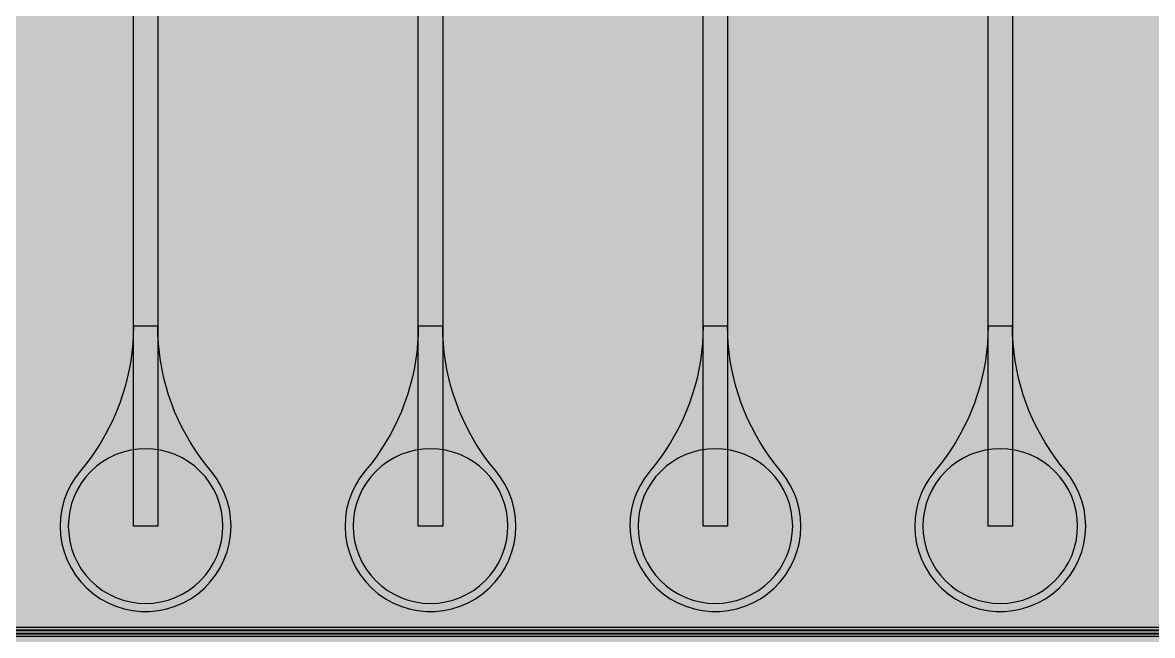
# Model space of a CAD drawing. Header units: metres. Extents: x -7231 to 10969, y -37556 to 1873.
# Drawn here: x -5395 to -4007, y -34805 to -34053 of the extents above; entities that cross this region are included whole.
import ezdxf

# ---------------------------------------------------------------- set-up
doc = ezdxf.new("R2010")
doc.units = ezdxf.units.M
for name, color, linetype in [('Metal1', 4, 'CONTINUOUS'), ('Metal2', 3, 'CONTINUOUS'), ('Polyimide', 7, 'CONTINUOUS'), ('Polyimide_Negative', 5, 'CONTINUOUS')]:
    doc.layers.add(name, color=color, linetype=linetype)

msp = doc.modelspace()

# ---------------------------------------------------------------- hatches: boundary and pattern name
at = {"layer": 'Polyimide'}
msp.add_hatch(color=7, dxfattribs=at).paths.add_polyline_path([(4065.7, -468), (4066.7, -502), (4068.5, -536), (4071.4, -570), (4075.5, -604), (4081, -638), (4088, -672), (4096.5, -706), (4106.6, -740), (4118.3, -774), (4131.6, -808), (4146.5, -842), (4162.9, -876), (4180.7, -910), (4199.8, -944), (4220.2, -978), (4241.7, -1012), (4264.2, -1046), (4287.5, -1080), (4311.5, -1114), (4336, -1148), (4360.9, -1182), (4385.9, -1216), (4410.9, -1250), (4435.7, -1284), (4460.2, -1318), (4484.2, -1352), (4507.5, -1385.9), (4530, -1419.9), (4551.5, -1453.9), (4571.9, -1487.9), (4591.1, -1521.9), (4608.9, -1555.9), (4625.3, -1589.9), (4640.1, -1623.9), (4653.4, -1657.9), (4665.1, -1691.9), (4675.2, -1725.9), (4683.7, -1759.9), (4690.7, -1793.9), (4696.2, -1827.9), (4700.3, -1861.9), (4703.2, -1895.9), (4705.1, -1929.9), (4706.1, -1963.9), (4706.4, -1997.9), (4706.5, -2031.9), (4706.5, -4793), (4710, -4838.4), (4720.2, -4882.7), (4737.1, -4925), (4760.1, -4964.2), (4788.9, -4999.5), (4822.6, -5030), (4860.5, -5055.1), (4901.8, -5074.2), (4901.8, -5074.2), (4970.7, -5105.2), (5034.7, -5145.3), (5092.8, -5193.5), (5143.8, -5249.2), (5186.9, -5311.2), (5221.2, -5378.4), (5246.2, -5449.7), (5261.4, -5523.7), (5266.5, -5599), (5261.4, -5674.3), (5246.2, -5748.3), (5221.2, -5819.6), (5186.9, -5886.8), (5143.8, -5948.8), (5092.8, -6004.5), (5034.7, -6052.7), (4970.7, -6092.8), (4901.8, -6123.8), (4860.5, -6142.9), (4822.6, -6168), (4788.9, -6198.5), (4760.1, -6233.8), (4737.1, -6273), (4720.2, -6315.3), (4710, -6359.6), (4706.5, -6405), (4706.5, -9221.5), (4710, -9266.9), (4720.2, -9311.2), (4737.1, -9353.5), (4760.1, -9392.7), (4788.9, -9428), (4822.6, -9458.5), (4860.5, -9483.6), (4901.8, -9502.7), (4970.7, -9533.7), (5034.7, -9573.8), (5092.8, -9622), (5143.8, -9677.7), (5186.9, -9739.7), (5221.2, -9806.9), (5246.2, -9878.2), (5261.4, -9952.2), (5266.5, -10027.5), (5261.4, -10102.8), (5246.2, -10176.8), (5221.2, -10248.1), (5186.9, -10315.3), (5143.8, -10377.3), (5092.8, -10433), (5034.7, -10481.2), (4970.7, -10521.3), (4901.8, -10552.3), (4860.5, -10571.4), (4822.6, -10596.5), (4788.9, -10627), (4760.1, -10662.3), (4737.1, -10701.5), (4720.2, -10743.8), (4710, -10788.1), (4706.5, -10833.5), (4706.5, -13650), (4710, -13695.4), (4720.2, -13739.7), (4737.1, -13782), (4760.1, -13821.2), (4788.9, -13856.5), (4822.6, -13887), (4860.5, -13912.1), (4901.8, -13931.2), (4970.7, -13962.2), (5034.7, -14002.2), (5092.8, -14050.5), (5143.8, -14106.2), (5186.9, -14168.2), (5221.2, -14235.4), (5246.2, -14306.7), (5261.4, -14380.7), (5266.5, -14456), (5261.4, -14531.3), (5246.2, -14605.3), (5221.2, -14676.5), (5186.9, -14743.8), (5143.8, -14805.8), (5092.8, -14861.5), (5034.7, -14909.7), (4970.7, -14949.8), (4901.8, -14980.8), (4860.5, -14999.9), (4822.6, -15025), (4788.9, -15055.5), (4760.1, -15090.8), (4737.1, -15130), (4720.2, -15172.3), (4710, -15216.6), (4706.5, -15262), (4706.5, -15456), (4720.9, -15750), (4764.1, -16041.3), (4835.7, -16326.8), (4934.9, -16604), (5060.7, -16870.2), (5212.1, -17122.7), (5387.5, -17359.2), (5585.2, -17577.3), (5803.3, -17775), (6039.8, -17950.4), (6292.3, -18101.8), (6558.4, -18227.6), (6835.6, -18326.8), (7121.2, -18398.3), (7412.4, -18441.5), (7706.5, -18456), (9969, -18456), (10047.4, -18459.8), (10125.1, -18471.4), (10201.2, -18490.4), (10275.2, -18516.9), (10346.1, -18550.5), (10413.5, -18590.8), (10476.5, -18637.6), (10534.7, -18690.3), (10587.4, -18748.5), (10634.2, -18811.5), (10674.5, -18878.9), (10708.1, -18949.8), (10734.6, -19023.8), (10753.6, -19099.9), (10765.2, -19177.6), (10769, -19256), (10769, -20895.8), (10730.2, -20951.4), (10694.6, -21009.1), (10662.2, -21068.6), (10633.2, -21129.9), (10607.6, -21192.7), (10585.5, -21256.7), (10566.9, -21322), (10552, -21388.1), (10540.8, -21455), (10533.4, -21522.3), (10529.6, -21590), (10529.6, -21657.8), (10533.4, -21725.5), (10540.8, -21792.9), (10552, -21859.7), (10566.9, -21925.9), (10585.5, -21991.1), (10607.6, -22055.2), (10633.2, -22117.9), (10662.2, -22179.2), (10694.6, -22238.7), (10730.2, -22296.4), (10769, -22352), (10769, -32454.2), (10728.7, -32510.5), (10691.7, -32568.9), (10658, -32629.3), (10627.8, -32691.6), (10601.2, -32755.4), (10578.2, -32820.7), (10558.9, -32887.1), (10543.4, -32954.5), (10531.8, -33022.7), (10524, -33091.4), (10520.1, -33160.5), (10520.1, -33229.7), (10524, -33298.8), (10531.8, -33367.5), (10543.4, -33435.7), (10558.9, -33503.1), (10578.2, -33569.5), (10601.2, -33634.8), (10627.8, -33698.6), (10658, -33760.8), (10691.7, -33821.3), (10728.7, -33879.7), (10769, -33936), (10769, -36556), (10765.2, -36634.4), (10753.6, -36712.1), (10734.6, -36788.2), (10708.1, -36862.1), (10674.5, -36933.1), (10634.2, -37000.5), (10587.4, -37063.5), (10534.7, -37121.7), (10476.5, -37174.4), (10413.5, -37221.2), (10346.1, -37261.5), (10275.2, -37295.1), (10201.2, -37321.6), (10125.1, -37340.6), (10047.4, -37352.1), (9969, -37356), (-6231, -37356), (-6309.4, -37352.1), (-6387.1, -37340.6), (-6463.2, -37321.6), (-6537.2, -37295.1), (-6608.1, -37261.5), (-6675.5, -37221.2), (-6738.5, -37174.4), (-6796.7, -37121.7), (-6849.4, -37063.5), (-6896.2, -37000.5), (-6936.5, -36933.1), (-6970.1, -36862.1), (-6996.6, -36788.2), (-7015.6, -36712.1), (-7027.2, -36634.4), (-7031, -36556), (-7031, -33936), (-6990.7, -33879.8), (-6953.7, -33821.3), (-6920, -33760.9), (-6889.8, -33698.6), (-6863.2, -33634.8), (-6840.2, -33569.5), (-6820.9, -33503.1), (-6805.4, -33435.7), (-6793.7, -33367.5), (-6785.9, -33298.8), (-6782, -33229.7), (-6782, -33160.5), (-6785.9, -33091.4), (-6793.7, -33022.7), (-6805.4, -32954.5), (-6820.9, -32887.1), (-6840.2, -32820.6), (-6863.2, -32755.4), (-6889.8, -32691.5), (-6920, -32629.3), (-6953.7, -32568.9), (-6990.7, -32510.4), (-7031, -32454.2), (-7031, -22364.8), (-6990.7, -22308.6), (-6953.7, -22250.1), (-6920, -22189.7), (-6889.8, -22127.5), (-6863.2, -22063.6), (-6840.2, -21998.4), (-6820.9, -21931.9), (-6805.4, -21864.5), (-6793.7, -21796.3), (-6785.9, -21727.6), (-6782, -21658.5), (-6782, -21589.3), (-6785.9, -21520.3), (-6793.7, -21451.5), (-6805.4, -21383.3), (-6820.9, -21315.9), (-6840.2, -21249.5), (-6863.2, -21184.2), (-6889.8, -21120.4), (-6920, -21058.1), (-6953.7, -20997.7), (-6990.7, -20939.3), (-7031, -20883), (-7031, -19256), (-7027.2, -19177.6), (-7015.6, -19099.9), (-6996.6, -19023.8), (-6970.1, -18949.8), (-6936.5, -18878.9), (-6896.2, -18811.5), (-6849.4, -18748.5), (-6796.7, -18690.3), (-6738.5, -18637.6), (-6675.5, -18590.8), (-6608.1, -18550.5), (-6537.2, -18516.9), (-6463.2, -18490.4), (-6387.1, -18471.4), (-6309.4, -18459.8), (-6231, -18456), (-3968.5, -18456), (-3674.4, -18441.5), (-3383.2, -18398.3), (-3097.6, -18326.8), (-2820.4, -18227.6), (-2554.3, -18101.8), (-2301.8, -17950.4), (-2065.3, -17775), (-1847.2, -17577.3), (-1649.5, -17359.2), (-1474.1, -17122.7), (-1322.7, -16870.2), (-1196.9, -16604), (-1097.7, -16326.8), (-1026.1, -16041.3), (-982.9, -15750), (-968.5, -15456), (-968.5, -15262), (-972, -15216.6), (-982.2, -15172.3), (-999.1, -15130), (-1022.1, -15090.8), (-1050.9, -15055.5), (-1084.6, -15025), (-1122.5, -14999.9), (-1163.8, -14980.8), (-1232.7, -14949.8), (-1296.7, -14909.7), (-1354.8, -14861.5), (-1405.8, -14805.8), (-1448.9, -14743.8), (-1483.2, -14676.5), (-1508.2, -14605.3), (-1523.4, -14531.3), (-1528.5, -14456), (-1523.4, -14380.7), (-1508.2, -14306.7), (-1483.2, -14235.4), (-1448.9, -14168.2), (-1405.8, -14106.2), (-1354.8, -14050.5), (-1296.7, -14002.2), (-1232.7, -13962.2), (-1163.8, -13931.2), (-1122.5, -13912.1), (-1084.6, -13887), (-1050.9, -13856.5), (-1022.1, -13821.2), (-999.1, -13782), (-982.2, -13739.7), (-972, -13695.4), (-968.5, -13650), (-968.5, -12309.6), (-972, -12264.3), (-982.2, -12219.9), (-999.1, -12177.7), (-1022.1, -12138.5), (-1050.9, -12103.2), (-1084.6, -12072.6), (-1122.5, -12047.5), (-1163.8, -12028.5), (-1232.7, -11997.4), (-1296.7, -11957.4), (-1354.8, -11909.1), (-1405.8, -11853.5), (-1448.9, -11791.5), (-1483.2, -11724.2), (-1508.2, -11653), (-1523.4, -11579), (-1528.5, -11503.7), (-1523.4, -11428.3), (-1508.2, -11354.4), (-1483.2, -11283.1), (-1448.9, -11215.9), (-1405.8, -11153.8), (-1354.8, -11098.2), (-1296.7, -11049.9), (-1232.7, -11009.9), (-1163.8, -10978.8), (-1122.5, -10959.8), (-1084.6, -10934.7), (-1050.9, -10904.1), (-1022.1, -10868.9), (-999.1, -10829.6), (-982.2, -10787.4), (-972, -10743), (-968.5, -10697.7), (-968.5, -9357.3), (-972, -9311.9), (-982.2, -9267.6), (-999.1, -9225.4), (-1022.1, -9186.1), (-1050.9, -9150.8), (-1084.6, -9120.3), (-1122.5, -9095.2), (-1163.8, -9076.2), (-1163.8, -9076.2), (-1232.7, -9045.1), (-1296.7, -9005.1), (-1354.8, -8956.8), (-1405.8, -8901.1), (-1448.9, -8839.1), (-1483.2, -8771.9), (-1508.2, -8700.6), (-1523.4, -8626.7), (-1528.5, -8551.3), (-1523.4, -8476), (-1508.2, -8402), (-1483.2, -8330.8), (-1448.9, -8263.5), (-1405.8, -8201.5), (-1354.8, -8145.9), (-1296.7, -8097.6), (-1232.7, -8057.6), (-1163.8, -8026.5), (-1163.8, -8026.5), (-1122.5, -8007.4), (-1084.6, -7982.4), (-1050.9, -7951.8), (-1022.1, -7916.5), (-999.1, -7877.3), (-982.2, -7835), (-972, -7790.7), (-968.5, -7745.4), (-968.5, -6405), (-972, -6359.6), (-982.2, -6315.3), (-999.1, -6273), (-1022.1, -6233.8), (-1050.9, -6198.5), (-1084.6, -6168), (-1122.5, -6142.9), (-1163.8, -6123.8), (-1163.8, -6123.8), (-1232.7, -6092.8), (-1296.7, -6052.7), (-1354.8, -6004.5), (-1405.8, -5948.8), (-1448.9, -5886.8), (-1483.2, -5819.6), (-1508.2, -5748.3), (-1523.4, -5674.3), (-1528.5, -5599), (-1523.4, -5523.7), (-1508.2, -5449.7), (-1483.2, -5378.4), (-1448.9, -5311.2), (-1405.8, -5249.2), (-1354.8, -5193.5), (-1296.7, -5145.3), (-1232.7, -5105.2), (-1163.8, -5074.2), (-1163.8, -5074.2), (-1122.5, -5055.1), (-1084.6, -5030), (-1050.9, -4999.5), (-1022.1, -4964.2), (-999.1, -4925), (-982.2, -4882.7), (-972, -4838.4), (-968.5, -4793), (-968.5, -2031.9), (-968.4, -1997.9), (-968.1, -1963.9), (-967.1, -1929.9), (-965.2, -1895.9), (-962.2, -1861.9), (-958, -1827.9), (-952.4, -1793.9), (-945.3, -1759.9), (-936.6, -1725.9), (-926.4, -1691.9), (-914.4, -1657.9), (-900.9, -1623.9), (-885.7, -1589.9), (-869.1, -1555.9), (-850.9, -1521.9), (-831.4, -1487.9), (-810.6, -1453.9), (-788.7, -1419.9), (-765.8, -1385.9), (-742.1, -1352), (-717.6, -1318), (-692.7, -1284), (-667.4, -1250), (-641.9, -1216), (-616.4, -1182), (-591.1, -1148), (-566.1, -1114), (-541.7, -1080), (-517.9, -1046), (-495, -1012), (-473.1, -978), (-452.4, -944), (-432.8, -910), (-414.7, -876), (-398, -842), (-382.9, -808), (-369.3, -774), (-357.4, -740), (-347.1, -706), (-338.4, -672), (-331.3, -638), (-325.7, -604), (-321.5, -570), (-318.6, -536), (-316.7, -502), (-315.7, -468), (-315.3, -434), (-315.2, -400), (-315.2, 401), (-315.2, 451), (-315.2, 1644), (-270.2, 1644), (-270, 1637.1), (-269.4, 1630.3), (-268.2, 1623.5), (-266.7, 1616.8), (-264.7, 1610.2), (-262.3, 1603.8), (-259.4, 1597.6), (-256.2, 1591.5), (-252.6, 1585.7), (-248.6, 1580.1), (-244.2, 1574.8), (-239.5, 1569.8), (-234.5, 1565.1), (-229.2, 1560.7), (-223.6, 1556.7), (-217.8, 1553.1), (-211.7, 1549.8), (-205.4, 1547), (-199, 1544.6), (-192.4, 1542.6), (-185.7, 1541), (-179, 1539.9), (-172.1, 1539.2), (-165.2, 1539), (-158.4, 1539.2), (-151.5, 1539.9), (-144.8, 1541), (-138.1, 1542.6), (-131.5, 1544.6), (-125.1, 1547), (-118.8, 1549.8), (-112.8, 1553.1), (-106.9, 1556.7), (-101.3, 1560.7), (-96, 1565.1), (-91, 1569.8), (-86.3, 1574.8), (-81.9, 1580.1), (-77.9, 1585.7), (-74.3, 1591.5), (-71.1, 1597.6), (-68.2, 1603.8), (-65.8, 1610.2), (-63.8, 1616.8), (-62.3, 1623.5), (-61.1, 1630.3), (-60.5, 1637.1), (-60.2, 1644), (1853, 1644), (1853, 1573), (3815.2, 1573), (3815.5, 1579.5), (3816.1, 1586.1), (3817.2, 1592.5), (3818.7, 1598.9), (3820.6, 1605.1), (3822.9, 1611.3), (3825.6, 1617.2), (3828.6, 1623), (3832.1, 1628.6), (3835.9, 1633.9), (3840.1, 1638.9), (3844.5, 1643.7), (3849.3, 1648.2), (3854.4, 1652.3), (3859.7, 1656.1), (3865.2, 1659.6), (3871, 1662.7), (3877, 1665.4), (3883.1, 1667.7), (3889.4, 1669.6), (3895.7, 1671.1), (3902.2, 1672.1), (3908.7, 1672.8), (3915.2, 1673), (3921.8, 1672.8), (3928.3, 1672.1), (3934.8, 1671.1), (3941.1, 1669.6), (3947.4, 1667.7), (3953.5, 1665.4), (3959.5, 1662.7), (3965.2, 1659.6), (3970.8, 1656.1), (3976.1, 1652.3), (3981.2, 1648.2), (3986, 1643.7), (3990.4, 1638.9), (3994.6, 1633.9), (3998.4, 1628.6), (4001.9, 1623), (4004.9, 1617.2), (4007.6, 1611.3), (4009.9, 1605.1), (4011.8, 1598.9), (4013.3, 1592.5), (4014.4, 1586.1), (4015, 1579.5), (4015.2, 1573), (4065.2, 1573), (4065.2, 451), (4065.2, 401), (4065.2, -400), (4065.3, -434), (4065.7, -468)])

# ---------------------------------------------------------------- linework, layer by layer
at = {"layer": 'Metal1'}
for points in [[(1768.7, -19211.9), (1768.7, -36103.7), (1737.7, -36134.7), (-5866.2, -36134.7), (-5897.2, -36103.7), (-5897.2, -33816.3), (-5866.2, -33785.2), (-4222.8, -33785.2), (-4188.6, -33815), (-4178.5, -33953.9), (-4178.5, -34671), (-4208.5, -34671), (-4208.5, -33953.9), (-4198.4, -33819), (-4224.2, -33788.8), (-5864.8, -33788.8), (-5893.7, -33817.7), (-5893.7, -36102.3), (-5864.8, -36131.2), (1736.3, -36131.2), (1765.2, -36102.3), (1765.2, -19211.9)], [(1760.7, -19211.9), (1760.7, -36095.7), (1729.7, -36126.7), (-5858.2, -36126.7), (-5889.2, -36095.7), (-5889.2, -33824.3), (-5858.2, -33793.2), (-4572.8, -33793.2), (-4538.6, -33823), (-4528.5, -33960.3), (-4528.5, -34671), (-4558.5, -34671), (-4558.5, -33960.3), (-4548.4, -33827), (-4574.2, -33796.8), (-5856.8, -33796.8), (-5885.7, -33825.7), (-5885.7, -36094.3), (-5856.8, -36123.2), (1728.3, -36123.2), (1757.2, -36094.3), (1757.2, -19211.9)], [(1752.7, -19211.9), (1752.7, -36087.7), (1721.7, -36118.7), (-5850.2, -36118.7), (-5881.2, -36087.7), (-5881.2, -33832.3), (-5850.2, -33801.2), (-4922.8, -33801.2), (-4888.6, -33831), (-4878.5, -33966.7), (-4878.5, -34671), (-4908.5, -34671), (-4908.5, -33966.7), (-4898.4, -33835), (-4924.2, -33804.8), (-5848.8, -33804.8), (-5877.7, -33833.7), (-5877.7, -36086.3), (-5848.8, -36115.2), (1720.3, -36115.2), (1749.2, -36086.3), (1749.2, -19211.9)], [(1744.7, -19211.9), (1744.7, -36079.7), (1713.7, -36110.7), (-5842.2, -36110.7), (-5873.2, -36079.7), (-5873.2, -33840.3), (-5842.2, -33809.2), (-5272.8, -33809.2), (-5238.5, -33838.9), (-5228.5, -33973.1), (-5228.5, -34671), (-5258.5, -34671), (-5258.5, -33973.1), (-5248.5, -33843.1), (-5274.2, -33812.8), (-5840.8, -33812.8), (-5869.7, -33841.7), (-5869.7, -36078.3), (-5840.8, -36107.2), (1712.3, -36107.2), (1741.2, -36078.3), (1741.2, -19211.9)], [(1736.7, -19211.9), (1736.7, -36071.7), (1705.7, -36102.7), (-5834.2, -36102.7), (-5865.2, -36071.7), (-5865.2, -34830.3), (-5834.2, -34799.2), (-22.8, -34799.2), (11.1, -34829.1), (21.5, -34987.1), (21.5, -35781), (-8.5, -35781), (-8.5, -34987.1), (1.9, -34832.9), (-24.2, -34802.8), (-5832.8, -34802.8), (-5861.7, -34831.7), (-5861.7, -36070.3), (-5832.8, -36099.2), (1704.3, -36099.2), (1733.2, -36070.3), (1733.2, -19211.9)]]:
    msp.add_lwpolyline(points, dxfattribs=at)
for points in [[(-5258.5, -34425.4), (-5258.7, -34436.2), (-5259.3, -34446.9), (-5260.4, -34457.6), (-5261.8, -34468.2), (-5263.7, -34478.8), (-5266, -34489.3), (-5268.7, -34499.6), (-5271.8, -34509.9), (-5275.3, -34520.1), (-5279.2, -34530.1), (-5283.5, -34539.9), (-5288.1, -34549.6), (-5293.2, -34559.1), (-5298.6, -34568.4), (-5304.3, -34577.4), (-5310.4, -34586.2), (-5316.9, -34594.8), (-5323.6, -34603.1), (-5330.1, -34611.6), (-5335.6, -34620.6), (-5340.2, -34630.2), (-5343.9, -34640.1), (-5346.5, -34650.4), (-5348, -34660.9), (-5348.5, -34671.5), (-5347.9, -34682.1), (-5346.3, -34692.6), (-5343.6, -34702.8), (-5339.8, -34712.7), (-5335.1, -34722.2), (-5329.5, -34731.2), (-5323, -34739.6), (-5315.7, -34747.3), (-5307.6, -34754.2), (-5298.9, -34760.2), (-5289.6, -34765.3), (-5279.9, -34769.5), (-5269.7, -34772.7), (-5259.4, -34774.8), (-5248.8, -34775.9), (-5238.2, -34775.9), (-5227.6, -34774.8), (-5217.3, -34772.7), (-5207.1, -34769.5), (-5197.4, -34765.3), (-5188.1, -34760.2), (-5179.4, -34754.2), (-5171.3, -34747.3), (-5164, -34739.6), (-5157.5, -34731.2), (-5151.9, -34722.2), (-5147.2, -34712.7), (-5143.4, -34702.8), (-5140.7, -34692.6), (-5139.1, -34682.1), (-5138.5, -34671.5), (-5139, -34660.9), (-5140.5, -34650.4), (-5143.1, -34640.1), (-5146.8, -34630.2), (-5151.4, -34620.6), (-5156.9, -34611.6), (-5163.4, -34603.1), (-5170.1, -34594.8), (-5176.6, -34586.2), (-5182.7, -34577.4), (-5188.4, -34568.4), (-5193.8, -34559.1), (-5198.9, -34549.6), (-5203.5, -34539.9), (-5207.8, -34530.1), (-5211.7, -34520.1), (-5215.2, -34509.9), (-5218.3, -34499.6), (-5221, -34489.3), (-5223.3, -34478.8), (-5225.2, -34468.2), (-5226.6, -34457.6), (-5227.7, -34446.9), (-5228.3, -34436.2), (-5228.5, -34425.4), (-5258.5, -34425.4)], [(-4908.5, -34425.4), (-4908.7, -34436.2), (-4909.3, -34446.9), (-4910.4, -34457.6), (-4911.8, -34468.2), (-4913.7, -34478.8), (-4916, -34489.3), (-4918.7, -34499.6), (-4921.8, -34509.9), (-4925.3, -34520.1), (-4929.2, -34530.1), (-4933.5, -34539.9), (-4938.1, -34549.6), (-4943.2, -34559.1), (-4948.6, -34568.4), (-4954.3, -34577.4), (-4960.4, -34586.2), (-4966.9, -34594.8), (-4973.6, -34603.1), (-4980.1, -34611.6), (-4985.6, -34620.6), (-4990.2, -34630.2), (-4993.9, -34640.1), (-4996.5, -34650.4), (-4998, -34660.9), (-4998.5, -34671.5), (-4997.9, -34682.1), (-4996.3, -34692.6), (-4993.6, -34702.8), (-4989.8, -34712.7), (-4985.1, -34722.2), (-4979.5, -34731.2), (-4973, -34739.6), (-4965.7, -34747.3), (-4957.6, -34754.2), (-4948.9, -34760.2), (-4939.6, -34765.3), (-4929.9, -34769.5), (-4919.7, -34772.7), (-4909.4, -34774.8), (-4898.8, -34775.9), (-4888.2, -34775.9), (-4877.6, -34774.8), (-4867.3, -34772.7), (-4857.1, -34769.5), (-4847.4, -34765.3), (-4838.1, -34760.2), (-4829.4, -34754.2), (-4821.3, -34747.3), (-4814, -34739.6), (-4807.5, -34731.2), (-4801.9, -34722.2), (-4797.2, -34712.7), (-4793.4, -34702.8), (-4790.7, -34692.6), (-4789.1, -34682.1), (-4788.5, -34671.5), (-4789, -34660.9), (-4790.5, -34650.4), (-4793.1, -34640.1), (-4796.8, -34630.2), (-4801.4, -34620.6), (-4806.9, -34611.6), (-4813.4, -34603.1), (-4820.1, -34594.8), (-4826.6, -34586.2), (-4832.7, -34577.4), (-4838.4, -34568.4), (-4843.8, -34559.1), (-4848.9, -34549.6), (-4853.5, -34539.9), (-4857.8, -34530.1), (-4861.7, -34520.1), (-4865.2, -34509.9), (-4868.3, -34499.6), (-4871, -34489.3), (-4873.3, -34478.8), (-4875.2, -34468.2), (-4876.6, -34457.6), (-4877.7, -34446.9), (-4878.3, -34436.2), (-4878.5, -34425.4), (-4908.5, -34425.4)], [(-4558.5, -34425.4), (-4558.7, -34436.2), (-4559.3, -34446.9), (-4560.4, -34457.6), (-4561.8, -34468.2), (-4563.7, -34478.8), (-4566, -34489.3), (-4568.7, -34499.6), (-4571.8, -34509.9), (-4575.3, -34520.1), (-4579.2, -34530.1), (-4583.5, -34539.9), (-4588.1, -34549.6), (-4593.2, -34559.1), (-4598.6, -34568.4), (-4604.3, -34577.4), (-4610.4, -34586.2), (-4616.9, -34594.8), (-4623.6, -34603.1), (-4630.1, -34611.6), (-4635.6, -34620.6), (-4640.2, -34630.2), (-4643.9, -34640.1), (-4646.5, -34650.4), (-4648, -34660.9), (-4648.5, -34671.5), (-4647.9, -34682.1), (-4646.3, -34692.6), (-4643.6, -34702.8), (-4639.8, -34712.7), (-4635.1, -34722.2), (-4629.5, -34731.2), (-4623, -34739.6), (-4615.7, -34747.3), (-4607.6, -34754.2), (-4598.9, -34760.2), (-4589.6, -34765.3), (-4579.9, -34769.5), (-4569.7, -34772.7), (-4559.4, -34774.8), (-4548.8, -34775.9), (-4538.2, -34775.9), (-4527.6, -34774.8), (-4517.3, -34772.7), (-4507.1, -34769.5), (-4497.4, -34765.3), (-4488.1, -34760.2), (-4479.4, -34754.2), (-4471.3, -34747.3), (-4464, -34739.6), (-4457.5, -34731.2), (-4451.9, -34722.2), (-4447.2, -34712.7), (-4443.4, -34702.8), (-4440.7, -34692.6), (-4439.1, -34682.1), (-4438.5, -34671.5), (-4439, -34660.9), (-4440.5, -34650.4), (-4443.1, -34640.1), (-4446.8, -34630.2), (-4451.4, -34620.6), (-4456.9, -34611.6), (-4463.4, -34603.1), (-4470.1, -34594.8), (-4476.6, -34586.2), (-4482.7, -34577.4), (-4488.4, -34568.4), (-4493.8, -34559.1), (-4498.9, -34549.6), (-4503.5, -34539.9), (-4507.8, -34530.1), (-4511.7, -34520.1), (-4515.2, -34509.9), (-4518.3, -34499.6), (-4521, -34489.3), (-4523.3, -34478.8), (-4525.2, -34468.2), (-4526.6, -34457.6), (-4527.7, -34446.9), (-4528.3, -34436.2), (-4528.5, -34425.4), (-4558.5, -34425.4)], [(-4208.5, -34425.4), (-4208.7, -34436.2), (-4209.3, -34446.9), (-4210.4, -34457.6), (-4211.8, -34468.2), (-4213.7, -34478.8), (-4216, -34489.3), (-4218.7, -34499.6), (-4221.8, -34509.9), (-4225.3, -34520.1), (-4229.2, -34530.1), (-4233.5, -34539.9), (-4238.1, -34549.6), (-4243.2, -34559.1), (-4248.6, -34568.4), (-4254.3, -34577.4), (-4260.4, -34586.2), (-4266.9, -34594.8), (-4273.6, -34603.1), (-4280.1, -34611.6), (-4285.6, -34620.6), (-4290.2, -34630.2), (-4293.9, -34640.1), (-4296.5, -34650.4), (-4298, -34660.9), (-4298.5, -34671.5), (-4297.9, -34682.1), (-4296.3, -34692.6), (-4293.6, -34702.8), (-4289.8, -34712.7), (-4285.1, -34722.2), (-4279.5, -34731.2), (-4273, -34739.6), (-4265.7, -34747.3), (-4257.6, -34754.2), (-4248.9, -34760.2), (-4239.6, -34765.3), (-4229.9, -34769.5), (-4219.7, -34772.7), (-4209.4, -34774.8), (-4198.8, -34775.9), (-4188.2, -34775.9), (-4177.6, -34774.8), (-4167.3, -34772.7), (-4157.1, -34769.5), (-4147.4, -34765.3), (-4138.1, -34760.2), (-4129.4, -34754.2), (-4121.3, -34747.3), (-4114, -34739.6), (-4107.5, -34731.2), (-4101.9, -34722.2), (-4097.2, -34712.7), (-4093.4, -34702.8), (-4090.7, -34692.6), (-4089.1, -34682.1), (-4088.5, -34671.5), (-4089, -34660.9), (-4090.5, -34650.4), (-4093.1, -34640.1), (-4096.8, -34630.2), (-4101.4, -34620.6), (-4106.9, -34611.6), (-4113.4, -34603.1), (-4120.1, -34594.8), (-4126.6, -34586.2), (-4132.7, -34577.4), (-4138.4, -34568.4), (-4143.8, -34559.1), (-4148.9, -34549.6), (-4153.5, -34539.9), (-4157.8, -34530.1), (-4161.7, -34520.1), (-4165.2, -34509.9), (-4168.3, -34499.6), (-4171, -34489.3), (-4173.3, -34478.8), (-4175.2, -34468.2), (-4176.6, -34457.6), (-4177.7, -34446.9), (-4178.3, -34436.2), (-4178.5, -34425.4), (-4208.5, -34425.4)]]:
    msp.add_lwpolyline(points, close=True, dxfattribs=at)
at = {"layer": 'Metal2'}
for points in [[(1740.7, -19211.9), (1740.7, -36075.7), (1709.7, -36106.7), (-5838.2, -36106.7), (-5869.2, -36075.7), (-5869.2, -34826.3), (-5838.2, -34795.2), (10.8, -34795.2), (60.3, -34817.9), (109.5, -34886.6), (194.5, -35033.5), (168.5, -35048.5), (83.5, -34901.6), (50.3, -34828), (9.8, -34798.8), (-5836.8, -34798.8), (-5865.7, -34827.7), (-5865.7, -36074.3), (-5836.8, -36103.2), (1708.3, -36103.2), (1737.2, -36074.3), (1737.2, -19211.9)], [(1732.7, -19211.9), (1732.7, -36067.7), (1701.7, -36098.7), (-5830.2, -36098.7), (-5861.2, -36067.7), (-5861.2, -34834.3), (-5830.2, -34803.2), (-339.3, -34803.2), (-289.1, -34825.4), (-242.8, -34887.7), (-155.6, -35033.3), (-181.4, -35048.7), (-268.5, -34903.1), (-299.5, -34836.1), (-340.2, -34806.8), (-5828.8, -34806.8), (-5857.7, -34835.7), (-5857.7, -36066.3), (-5828.8, -36095.2), (1700.3, -36095.2), (1729.2, -36066.3), (1729.2, -19211.9)]]:
    msp.add_lwpolyline(points, dxfattribs=at)
at = {"layer": 'Polyimide_Negative'}
for points in [[(-5148.5, -34671), (-5149, -34661.7), (-5150.3, -34652.5), (-5152.6, -34643.4), (-5155.7, -34634.6), (-5159.7, -34626.2), (-5164.5, -34618.2), (-5170.1, -34610.7), (-5176.3, -34603.8), (-5183.2, -34597.6), (-5190.7, -34592), (-5198.7, -34587.2), (-5207.1, -34583.2), (-5215.9, -34580.1), (-5225, -34577.8), (-5234.2, -34576.5), (-5243.5, -34576), (-5252.8, -34576.5), (-5262, -34577.8), (-5271.1, -34580.1), (-5279.9, -34583.2), (-5288.3, -34587.2), (-5296.3, -34592), (-5303.8, -34597.6), (-5310.7, -34603.8), (-5316.9, -34610.7), (-5322.5, -34618.2), (-5327.3, -34626.2), (-5331.3, -34634.6), (-5334.4, -34643.4), (-5336.7, -34652.5), (-5338, -34661.7), (-5338.5, -34671), (-5338, -34680.3), (-5336.7, -34689.5), (-5334.4, -34698.6), (-5331.3, -34707.4), (-5327.3, -34715.8), (-5322.5, -34723.8), (-5316.9, -34731.3), (-5310.7, -34738.2), (-5303.8, -34744.4), (-5296.3, -34750), (-5288.3, -34754.8), (-5279.9, -34758.8), (-5271.1, -34761.9), (-5262, -34764.2), (-5252.8, -34765.5), (-5243.5, -34766), (-5234.2, -34765.5), (-5225, -34764.2), (-5215.9, -34761.9), (-5207.1, -34758.8), (-5198.7, -34754.8), (-5190.7, -34750), (-5183.2, -34744.4), (-5176.3, -34738.2), (-5170.1, -34731.3), (-5164.5, -34723.8), (-5159.7, -34715.8), (-5155.7, -34707.4), (-5152.6, -34698.6), (-5150.3, -34689.5), (-5149, -34680.3), (-5148.5, -34671)], [(-4798.5, -34671), (-4799, -34661.7), (-4800.3, -34652.5), (-4802.6, -34643.4), (-4805.7, -34634.6), (-4809.7, -34626.2), (-4814.5, -34618.2), (-4820.1, -34610.7), (-4826.3, -34603.8), (-4833.2, -34597.6), (-4840.7, -34592), (-4848.7, -34587.2), (-4857.1, -34583.2), (-4865.9, -34580.1), (-4875, -34577.8), (-4884.2, -34576.5), (-4893.5, -34576), (-4902.8, -34576.5), (-4912, -34577.8), (-4921.1, -34580.1), (-4929.9, -34583.2), (-4938.3, -34587.2), (-4946.3, -34592), (-4953.8, -34597.6), (-4960.7, -34603.8), (-4966.9, -34610.7), (-4972.5, -34618.2), (-4977.3, -34626.2), (-4981.3, -34634.6), (-4984.4, -34643.4), (-4986.7, -34652.5), (-4988, -34661.7), (-4988.5, -34671), (-4988, -34680.3), (-4986.7, -34689.5), (-4984.4, -34698.6), (-4981.3, -34707.4), (-4977.3, -34715.8), (-4972.5, -34723.8), (-4966.9, -34731.3), (-4960.7, -34738.2), (-4953.8, -34744.4), (-4946.3, -34750), (-4938.3, -34754.8), (-4929.9, -34758.8), (-4921.1, -34761.9), (-4912, -34764.2), (-4902.8, -34765.5), (-4893.5, -34766), (-4884.2, -34765.5), (-4875, -34764.2), (-4865.9, -34761.9), (-4857.1, -34758.8), (-4848.7, -34754.8), (-4840.7, -34750), (-4833.2, -34744.4), (-4826.3, -34738.2), (-4820.1, -34731.3), (-4814.5, -34723.8), (-4809.7, -34715.8), (-4805.7, -34707.4), (-4802.6, -34698.6), (-4800.3, -34689.5), (-4799, -34680.3), (-4798.5, -34671)], [(-4448.5, -34671), (-4449, -34661.7), (-4450.3, -34652.5), (-4452.6, -34643.4), (-4455.7, -34634.6), (-4459.7, -34626.2), (-4464.5, -34618.2), (-4470.1, -34610.7), (-4476.3, -34603.8), (-4483.2, -34597.6), (-4490.7, -34592), (-4498.7, -34587.2), (-4507.1, -34583.2), (-4515.9, -34580.1), (-4525, -34577.8), (-4534.2, -34576.5), (-4543.5, -34576), (-4552.8, -34576.5), (-4562, -34577.8), (-4571.1, -34580.1), (-4579.9, -34583.2), (-4588.3, -34587.2), (-4596.3, -34592), (-4603.8, -34597.6), (-4610.7, -34603.8), (-4616.9, -34610.7), (-4622.5, -34618.2), (-4627.3, -34626.2), (-4631.3, -34634.6), (-4634.4, -34643.4), (-4636.7, -34652.5), (-4638, -34661.7), (-4638.5, -34671), (-4638, -34680.3), (-4636.7, -34689.5), (-4634.4, -34698.6), (-4631.3, -34707.4), (-4627.3, -34715.8), (-4622.5, -34723.8), (-4616.9, -34731.3), (-4610.7, -34738.2), (-4603.8, -34744.4), (-4596.3, -34750), (-4588.3, -34754.8), (-4579.9, -34758.8), (-4571.1, -34761.9), (-4562, -34764.2), (-4552.8, -34765.5), (-4543.5, -34766), (-4534.2, -34765.5), (-4525, -34764.2), (-4515.9, -34761.9), (-4507.1, -34758.8), (-4498.7, -34754.8), (-4490.7, -34750), (-4483.2, -34744.4), (-4476.3, -34738.2), (-4470.1, -34731.3), (-4464.5, -34723.8), (-4459.7, -34715.8), (-4455.7, -34707.4), (-4452.6, -34698.6), (-4450.3, -34689.5), (-4449, -34680.3), (-4448.5, -34671)], [(-4098.5, -34671), (-4099, -34661.7), (-4100.3, -34652.5), (-4102.6, -34643.4), (-4105.7, -34634.6), (-4109.7, -34626.2), (-4114.5, -34618.2), (-4120.1, -34610.7), (-4126.3, -34603.8), (-4133.2, -34597.6), (-4140.7, -34592), (-4148.7, -34587.2), (-4157.1, -34583.2), (-4165.9, -34580.1), (-4175, -34577.8), (-4184.2, -34576.5), (-4193.5, -34576), (-4202.8, -34576.5), (-4212, -34577.8), (-4221.1, -34580.1), (-4229.9, -34583.2), (-4238.3, -34587.2), (-4246.3, -34592), (-4253.8, -34597.6), (-4260.7, -34603.8), (-4266.9, -34610.7), (-4272.5, -34618.2), (-4277.3, -34626.2), (-4281.3, -34634.6), (-4284.4, -34643.4), (-4286.7, -34652.5), (-4288, -34661.7), (-4288.5, -34671), (-4288, -34680.3), (-4286.7, -34689.5), (-4284.4, -34698.6), (-4281.3, -34707.4), (-4277.3, -34715.8), (-4272.5, -34723.8), (-4266.9, -34731.3), (-4260.7, -34738.2), (-4253.8, -34744.4), (-4246.3, -34750), (-4238.3, -34754.8), (-4229.9, -34758.8), (-4221.1, -34761.9), (-4212, -34764.2), (-4202.8, -34765.5), (-4193.5, -34766), (-4184.2, -34765.5), (-4175, -34764.2), (-4165.9, -34761.9), (-4157.1, -34758.8), (-4148.7, -34754.8), (-4140.7, -34750), (-4133.2, -34744.4), (-4126.3, -34738.2), (-4120.1, -34731.3), (-4114.5, -34723.8), (-4109.7, -34715.8), (-4105.7, -34707.4), (-4102.6, -34698.6), (-4100.3, -34689.5), (-4099, -34680.3), (-4098.5, -34671)]]:
    msp.add_lwpolyline(points, close=True, dxfattribs=at)

doc.saveas('drawing.dxf')
